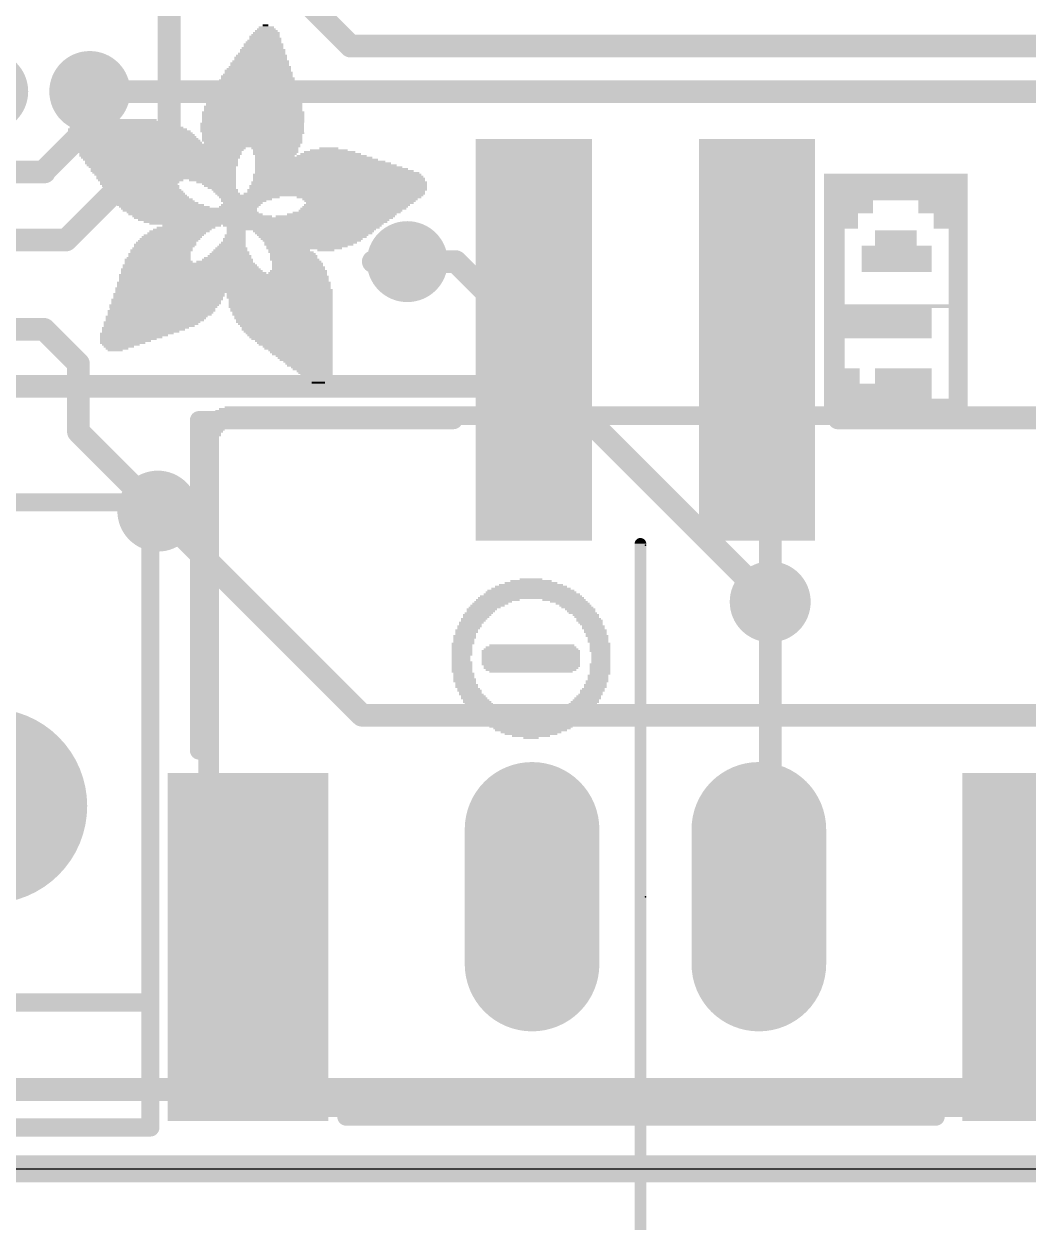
# Model space of a CAD drawing. Extents: x -8 to 72.9, y -20.5 to 38.
# Drawn here: x 34.7 to 45.94, y -0.6 to 12.82 of the extents above; entities that cross this region are included whole.
import ezdxf

# ---------------------------------------------------------------- set-up
doc = ezdxf.new("R2010")
doc.units = 0
for name, color, linetype in [('1', 12, 'CONTINUOUS'), ('16', 132, 'CONTINUOUS'), ('17', 110, 'CONTINUOUS'), ('18', 110, 'CONTINUOUS'), ('20', 4, 'CONTINUOUS'), ('203', 40, 'CONTINUOUS'), ('21', 40, 'CONTINUOUS'), ('23', 53, 'CONTINUOUS'), ('47', 253, 'CONTINUOUS')]:
    doc.layers.add(name, color=color, linetype=linetype)

# ---------------------------------------------------------------- blocks, each defined once
blk = doc.blocks.new('RECT')
blk.add_solid([(-0.5, -0.5), (0.5, -0.5), (-0.5, 0.5), (0.5, 0.5)])
blk = doc.blocks.new('LONGP100')
at = {"const_width": 1}
blk.add_lwpolyline([(-0.5, 0), (0.5, 0)], dxfattribs=at)
at = {"const_width": 0.5}
for points in [[(-0.5, 0.25, 1), (-0.5, -0.25)], [(0.5, -0.25, 1), (0.5, 0.25)]]:
    blk.add_lwpolyline(points, format="xyb", dxfattribs=at)
blk = doc.blocks.new('ROUNDP')
at = {"const_width": 0.5}
blk.add_lwpolyline([(0, -0.25, 1), (0, 0.25, 1), (0, -0.25)], format="xyb", dxfattribs=at)
blk = doc.blocks.new('ROUNDV')
at = {"const_width": 0.5}
blk.add_lwpolyline([(0, -0.25, 1), (0, 0.25, 1), (0, -0.25)], format="xyb", dxfattribs=at)

msp = doc.modelspace()

# ---------------------------------------------------------------- linework, layer by layer
at = {"layer": '1', "const_width": 0.254}
for points in [[(36.83, 14.097), (38.354, 12.573)], [(36.322, 11.557), (36.322, 12.954)], [(38.354, 12.573), (46.702, 12.573)], [(35.433, 11.684), (35.433, 12.065)], [(34.925, 11.176), (35.433, 11.684)], [(35.167, 10.402), (36.322, 11.557)], [(34.925, 11.164), (33.528, 11.164)], [(34.925, 11.164), (34.925, 11.176)], [(34.266, 10.402), (35.167, 10.402)], [(39.531, 10.16), (38.989, 10.16)], [(40.406, 9.285), (39.531, 10.16)], [(34.266, 9.402), (34.921, 9.402)], [(34.921, 9.402), (35.306, 9.017)], [(43.053, 9.138), (42.906, 9.285)], [(43.053, 6.35), (43.053, 9.138)], [(35.306, 9.017), (35.306, 8.255)], [(35.306, 8.255), (36.195, 7.366)], [(43.053, 6.35), (43.053, 3.175)], [(43.053, 3.175), (42.926, 3.048)]]:
    msp.add_lwpolyline(points, dxfattribs=at)
at = {"layer": '1', "const_width": 0.127}
for points in [[(38.354, 12.6365, 1), (38.354, 12.5095)], [(38.3091, 12.5281, 1), (38.3989, 12.6179)], [(35.4965, 12.065, 1), (35.3695, 12.065)], [(35.4779, 11.6391, 1), (35.3881, 11.7289)], [(35.3695, 11.684, 1), (35.4965, 11.684)], [(36.3669, 11.5121, 1), (36.2771, 11.6019)], [(36.2585, 11.557, 1), (36.3855, 11.557)], [(34.9885, 11.176, 1), (34.8615, 11.176)], [(34.8801, 11.2209, 1), (34.9699, 11.1311)], [(34.925, 11.1005, 1), (34.925, 11.2275)], [(34.8615, 11.164, 1), (34.9885, 11.164)], [(35.1221, 10.4469, 1), (35.2119, 10.3571)], [(35.167, 10.3385, 1), (35.167, 10.4655)], [(38.989, 10.2235, 1), (38.989, 10.0965)], [(39.5759, 10.2049, 1), (39.4861, 10.1151)], [(39.531, 10.0965, 1), (39.531, 10.2235)], [(34.9659, 9.4469, 1), (34.8761, 9.3571)], [(34.921, 9.3385, 1), (34.921, 9.4655)], [(40.3611, 9.2401, 1), (40.4509, 9.3299)], [(42.9509, 9.3299, 1), (42.8611, 9.2401)], [(43.1165, 9.138, 1), (42.9895, 9.138)], [(35.3695, 9.017, 1), (35.2425, 9.017)], [(35.2611, 8.9721, 1), (35.3509, 9.0619)], [(43.0081, 9.0931, 1), (43.0979, 9.1829)], [(35.3509, 8.2999, 1), (35.2611, 8.2101)], [(35.2425, 8.255, 1), (35.3695, 8.255)], [(36.1501, 7.3211, 1), (36.2399, 7.4109)], [(43.1165, 6.35, 1), (42.9895, 6.35)], [(42.9895, 6.35, 1), (43.1165, 6.35)], [(42.9895, 3.175, 1), (43.1165, 3.175)], [(43.0979, 3.1301, 1), (43.0081, 3.2199)], [(42.8811, 3.0929, 1), (42.9709, 3.0031)]]:
    msp.add_lwpolyline(points, format="xyb", dxfattribs=at)
at = {"layer": '16'}
for points, const_width in [([(54.991, 12.065), (35.433, 12.065)], 0.254), ([(38.989, 10.16), (38.608, 10.16)], 0.254), ([(22.225, 8.763), (40.64, 8.763)], 0.254), ([(40.64, 8.763), (43.053, 6.35)], 0.254), ([(38.481, 5.08), (36.195, 7.366)], 0.254), ([(38.481, 5.08), (50.038, 5.08)], 0.254), ([(28.829, 0.889), (53.467, 0.889)], 0.254), ([(0, 0), (64.516, 0)], 0.3048)]:
    msp.add_lwpolyline(points, dxfattribs=dict(at, const_width=const_width))
at = {"layer": '16', "const_width": 0.127}
for points in [[(35.433, 12.1285, 1), (35.433, 12.0015)], [(38.608, 10.2235, 1), (38.608, 10.0965)], [(38.989, 10.0965, 1), (38.989, 10.2235)], [(40.6849, 8.8079, 1), (40.5951, 8.7181)], [(40.64, 8.6995, 1), (40.64, 8.8265)], [(36.2399, 7.4109, 1), (36.1501, 7.3211)], [(43.0081, 6.3051, 1), (43.0979, 6.3949)], [(38.481, 5.1435, 1), (38.481, 5.0165)], [(38.4361, 5.0351, 1), (38.5259, 5.1249)]]:
    msp.add_lwpolyline(points, format="xyb", dxfattribs=at)
at = {"layer": '20'}
msp.add_line((3, 0), (62, 0), dxfattribs=at)
at = {"layer": '21', "const_width": 0.2032}
for points in [[(36.656, 4.685), (36.656, 8.385)], [(36.656, 8.385), (39.506, 8.385)], [(43.806, 8.385), (46.656, 8.385)], [(36.112, 7.464), (29.112, 7.464)], [(36.112, 1.864), (36.112, 7.464)], [(29.112, 1.864), (36.112, 1.864)], [(36.112, 0.464), (36.112, 1.864)], [(44.906, 0.585), (38.306, 0.585)], [(29.112, 0.464), (36.112, 0.464)]]:
    msp.add_lwpolyline(points, dxfattribs=at)
at = {"layer": '21', "const_width": 0.1016}
for points in [[(36.7068, 8.385, 1), (36.6052, 8.385)], [(36.656, 8.4358, 1), (36.656, 8.3342)], [(39.506, 8.3342, 1), (39.506, 8.4358)], [(43.806, 8.4358, 1), (43.806, 8.3342)], [(36.1628, 7.464, 1), (36.0612, 7.464)], [(36.112, 7.4132, 1), (36.112, 7.5148)], [(36.6052, 4.685, 1), (36.7068, 4.685)], [(36.1628, 1.864, 1), (36.0612, 1.864)], [(36.0612, 1.864, 1), (36.1628, 1.864)], [(36.112, 1.8132, 1), (36.112, 1.9148)], [(38.306, 0.6358, 1), (38.306, 0.5342)], [(44.906, 0.5342, 1), (44.906, 0.6358)], [(36.112, 0.4132, 1), (36.112, 0.5148)], [(36.0612, 0.464, 1), (36.1628, 0.464)]]:
    msp.add_lwpolyline(points, format="xyb", dxfattribs=at)
at = {"layer": '23'}
for p in [(41.656, 6.985), (41.656, 3.048)]:
    msp.add_point(p, dxfattribs=at)
at = {"layer": '47', "const_width": 0.13}
for points in [[(41.6, 7), (41.6, -17.15)], [(30.1, 0), (70.65, 0)]]:
    msp.add_lwpolyline(points, dxfattribs=at)
at = {"layer": '47', "const_width": 0.065}
msp.add_lwpolyline([(41.6325, 7, 1), (41.5675, 7)], format="xyb", dxfattribs=at)

# ---------------------------------------------------------------- block references
at = {"layer": '1'}
for p, xscale, yscale, rotation in [((40.406, 9.285), 1.3, 4.5, 180), ((42.906, 9.285), 1.3, 4.5, 180), ((37.206, 2.485), 3.9, 1.8, 270), ((46.106, 2.485), 3.9, 1.8, 270)]:
    msp.add_blockref('RECT', p, dxfattribs=dict(at, xscale=xscale, yscale=yscale, rotation=rotation))
at = {"layer": '17', "xscale": 2.1844, "yscale": 2.1844}
msp.add_blockref('ROUNDP', (34.312, 4.064), dxfattribs=at)
msp.add_blockref('ROUNDP', (34.312, 4.064), dxfattribs=at)
at = {"layer": '17', "xscale": 1.508, "yscale": 1.508, "rotation": 270}
for p in [(40.386, 3.048), (40.386, 3.048), (42.926, 3.048), (42.926, 3.048)]:
    msp.add_blockref('LONGP100', p, dxfattribs=at)
at = {"layer": '18', "xscale": 0.9064, "yscale": 0.9064}
for p in [(34.29, 12.065), (34.29, 12.065), (35.433, 12.065), (35.433, 12.065), (38.989, 10.16), (38.989, 10.16), (36.195, 7.366), (36.195, 7.366), (43.053, 6.35), (43.053, 6.35)]:
    msp.add_blockref('ROUNDV', p, dxfattribs=at)
at = {"layer": '203', "yscale": 0.0212}
for p, xscale in [((37.4106, 12.7418), 0.254), ((37.4106, 12.763), 0.2117), ((37.4106, 12.7842), 0.1693), ((37.4, 12.8053), 0.0635), ((37.3788, 12.6148), 0.4021), ((37.3894, 12.636), 0.381), ((37.3894, 12.6783), 0.3387), ((37.4, 12.6572), 0.3598), ((37.4, 12.6995), 0.3175), ((37.4106, 12.7207), 0.2963), ((37.3577, 12.4878), 0.5291), ((37.3683, 12.5302), 0.508), ((37.3683, 12.509), 0.508), ((37.3683, 12.5513), 0.4656), ((37.3788, 12.5937), 0.4445), ((37.3788, 12.5725), 0.4445), ((37.3365, 12.3397), 0.6985), ((37.3365, 12.382), 0.6561), ((37.3365, 12.3608), 0.6561), ((37.3471, 12.4032), 0.635), ((37.3471, 12.4455), 0.5926), ((37.3471, 12.4243), 0.5926), ((37.3577, 12.4667), 0.5715), ((37.3153, 12.2127), 0.8255), ((37.3048, 12.2338), 0.8043), ((37.3153, 12.255), 0.7831), ((37.3153, 12.2973), 0.7408), ((37.3259, 12.2762), 0.762), ((37.3259, 12.3185), 0.7196), ((37.273, 12.0857), 0.9525), ((37.2836, 12.0645), 0.9736), ((37.2836, 12.1068), 0.9313), ((37.2836, 12.1492), 0.889), ((37.2942, 12.128), 0.9101), ((37.2942, 12.1703), 0.8678), ((37.3048, 12.1915), 0.8466), ((37.2624, 11.9587), 1.0583), ((37.273, 11.9375), 1.0795), ((37.273, 12.001), 1.0371), ((37.273, 11.9799), 1.0371), ((37.273, 12.0434), 0.9948), ((37.273, 12.0222), 0.9948), ((37.2624, 11.8317), 1.143), ((37.2624, 11.8105), 1.143), ((37.2624, 11.8952), 1.1006), ((37.2624, 11.874), 1.1006), ((37.2624, 11.8529), 1.1006), ((37.273, 11.9164), 1.0795), ((35.8231, 11.6835), 1.2276), ((35.8443, 11.6624), 1.2699), ((35.8126, 11.7047), 1.1641), ((35.7808, 11.7259), 1.0583), ((35.7385, 11.747), 0.889), ((37.2518, 11.7047), 1.1641), ((37.2518, 11.6835), 1.1641), ((37.2518, 11.6624), 1.1641), ((37.2624, 11.7894), 1.143), ((37.2624, 11.7682), 1.143), ((37.2624, 11.747), 1.143), ((37.2624, 11.7259), 1.143), ((35.8549, 11.6412), 1.3334), ((35.8761, 11.62), 1.3758), ((35.8867, 11.5989), 1.3969), ((35.8972, 11.5777), 1.4181), ((35.9078, 11.5565), 1.4393), ((35.9184, 11.5354), 1.4604), ((37.2518, 11.6412), 1.1641), ((37.2518, 11.62), 1.1641), ((37.2624, 11.5989), 1.143), ((37.2518, 11.5777), 1.1218), ((37.2518, 11.5565), 1.1218), ((37.2518, 11.5354), 1.1218), ((35.9501, 11.493), 1.4816), ((35.9396, 11.5142), 1.4604), ((36.511, 11.4719), 2.5611), ((36.5216, 11.4507), 2.5399), ((36.2253, 11.4295), 1.9049), ((36.2147, 11.4084), 1.8838), ((37.2518, 11.5142), 1.1218), ((37.2624, 11.493), 1.1006), ((37.5058, 11.4295), 0.5291), ((37.5164, 11.4084), 0.508), ((38.1091, 11.4084), 0.4233), ((38.1091, 11.4295), 0.2117), ((36.2147, 11.3872), 1.8414), ((36.2253, 11.366), 1.8203), ((36.2147, 11.3449), 1.7991), ((36.2253, 11.3237), 1.7779), ((36.2253, 11.3025), 1.7356), ((36.2359, 11.2814), 1.7144), ((36.2359, 11.2602), 1.7144), ((37.5164, 11.3872), 0.508), ((37.5058, 11.366), 0.4868), ((37.5058, 11.3449), 0.4445), ((37.9397, 11.3237), 1.3123), ((37.9715, 11.3025), 1.3758), ((38.0138, 11.2814), 1.4604), ((38.0456, 11.2602), 1.5239), ((38.1408, 11.3449), 0.7831), ((38.1302, 11.366), 0.6773), ((38.1196, 11.3872), 0.5715), ((36.2465, 11.2391), 1.6933), ((36.2465, 11.2179), 1.6509), ((36.257, 11.1967), 1.6298), ((36.257, 11.1756), 1.6298), ((36.2676, 11.1544), 1.6086), ((36.2782, 11.1332), 1.5874), ((38.2043, 11.1332), 1.8838), ((38.0773, 11.2391), 1.5874), ((38.1091, 11.2179), 1.6509), ((38.1408, 11.1967), 1.7144), ((38.2043, 11.1544), 1.8414), ((38.1726, 11.1756), 1.7779), ((44.4588, 11.1332), 1.6086), ((36.2888, 11.1121), 1.5663), ((36.2888, 11.0909), 1.5663), ((36.0031, 11.0697), 0.9525), ((35.9925, 11.0486), 0.889), ((35.9819, 11.0274), 0.8678), ((36.0031, 11.0062), 0.8678), ((36.8074, 11.0697), 0.5291), ((36.8497, 11.0486), 0.4445), ((36.8814, 11.0274), 0.381), ((36.892, 11.0062), 0.3598), ((38.2149, 11.0062), 1.9896), ((38.2255, 11.0486), 1.9684), ((38.2255, 11.0274), 1.9684), ((38.2255, 11.0909), 1.9261), ((38.2255, 11.0697), 1.9261), ((38.2149, 11.1121), 1.9049), ((44.4588, 11.1121), 1.6086), ((44.4588, 11.0909), 1.6086), ((44.4588, 11.0697), 1.6086), ((44.4588, 11.0486), 1.6086), ((44.4588, 11.0274), 1.6086), ((44.4588, 11.0062), 1.6086), ((36.0136, 10.9851), 0.8466), ((36.0348, 10.9639), 0.8466), ((36.0454, 10.9427), 0.8678), ((36.0666, 10.9216), 0.8678), ((36.0877, 10.9004), 0.8678), ((36.1089, 10.8792), 0.8678), ((36.1301, 10.8581), 0.9101), ((36.9132, 10.9851), 0.3175), ((36.9449, 10.9639), 0.2963), ((36.9555, 10.9427), 0.2752), ((36.9767, 10.9216), 0.2752), ((38.0138, 10.9004), 2.3071), ((37.2201, 10.8792), 0.6773), ((37.1883, 10.8581), 0.5715), ((38.1726, 10.9216), 2.0319), ((38.2043, 10.9639), 2.0108), ((38.1937, 10.9427), 1.9896), ((38.2149, 10.9851), 1.9896), ((38.4477, 10.8792), 1.3969), ((38.4583, 10.8581), 1.2911), ((44.4588, 10.9851), 1.6086), ((44.4588, 10.9639), 1.6086), ((44.4588, 10.9427), 1.6086), ((44.4588, 10.9216), 1.6086), ((44.4588, 10.9004), 1.6086), ((44.4588, 10.8792), 1.6086), ((44.4588, 10.8581), 1.6086), ((36.1512, 10.8369), 0.9101), ((36.183, 10.8157), 0.9313), ((36.2253, 10.7946), 0.9736), ((36.2676, 10.7734), 1.016), ((36.5428, 10.7522), 1.5239), ((36.5534, 10.7311), 1.5028), ((37.1037, 10.7734), 0.4445), ((37.1566, 10.8369), 0.508), ((37.1249, 10.7946), 0.4445), ((37.146, 10.8157), 0.4445), ((38.3525, 10.7311), 1.1641), ((38.3842, 10.7522), 1.1853), ((38.4054, 10.7734), 1.1853), ((38.4265, 10.7946), 1.1853), ((38.4583, 10.8369), 1.2488), ((38.4583, 10.8157), 1.2065), ((43.9297, 10.8369), 0.5503), ((43.9297, 10.8157), 0.5503), ((43.9297, 10.7946), 0.5503), ((43.9297, 10.7734), 0.5503), ((43.9297, 10.7522), 0.5503), ((43.9297, 10.7311), 0.5503), ((44.988, 10.8369), 0.5503), ((44.988, 10.8157), 0.5503), ((44.988, 10.7946), 0.5503), ((44.988, 10.7734), 0.5503), ((44.988, 10.7522), 0.5503), ((44.988, 10.7311), 0.5503), ((36.5851, 10.7099), 1.4816), ((36.6169, 10.6887), 1.5028), ((36.6909, 10.6676), 1.5663), ((37.3788, 10.6464), 2.8997), ((37.3788, 10.6252), 2.8151), ((37.4, 10.6041), 2.7304), ((38.1831, 10.6676), 1.3334), ((38.2572, 10.6887), 1.2276), ((38.3101, 10.7099), 1.2065), ((43.845, 10.6887), 0.381), ((43.845, 10.6676), 0.381), ((43.845, 10.6464), 0.381), ((43.845, 10.6252), 0.381), ((43.845, 10.6041), 0.381), ((43.9297, 10.7099), 0.5503), ((44.988, 10.7099), 0.5503), ((45.0726, 10.6887), 0.381), ((45.0726, 10.6676), 0.381), ((45.0726, 10.6464), 0.381), ((45.0726, 10.6252), 0.381), ((45.0726, 10.6041), 0.381), ((36.3735, 10.4559), 0.6773), ((36.4052, 10.4771), 0.6561), ((37.4106, 10.5829), 2.6246), ((36.437, 10.4982), 0.6773), ((36.4687, 10.5194), 0.6561), ((36.511, 10.5406), 0.6561), ((36.5745, 10.5617), 0.6561), ((37.8127, 10.5617), 1.7779), ((37.0614, 10.4559), 0.2328), ((37.8233, 10.5406), 1.7144), ((37.8022, 10.5194), 1.6721), ((37.0719, 10.4982), 0.2117), ((37.0719, 10.4771), 0.2117), ((37.9397, 10.4982), 1.3546), ((37.9397, 10.4771), 1.3123), ((37.9291, 10.4559), 1.2488), ((43.845, 10.5829), 0.381), ((43.845, 10.5617), 0.381), ((43.845, 10.5406), 0.381), ((43.7709, 10.5194), 0.2328), ((43.7709, 10.4982), 0.2328), ((43.7709, 10.4771), 0.2328), ((43.7709, 10.4559), 0.2328), ((44.4588, 10.4982), 0.4657), ((44.4588, 10.4771), 0.4657), ((44.4588, 10.4559), 0.4657), ((45.0726, 10.5829), 0.381), ((45.0726, 10.5617), 0.381), ((45.0726, 10.5406), 0.381), ((45.1573, 10.5194), 0.2117), ((45.1573, 10.4982), 0.2117), ((45.1573, 10.4771), 0.2117), ((45.1573, 10.4559), 0.2117), ((36.2782, 10.3501), 0.6985), ((36.2676, 10.3289), 0.6773), ((36.2888, 10.3712), 0.6773), ((36.31, 10.3924), 0.6773), ((36.3311, 10.4136), 0.6773), ((36.3523, 10.4347), 0.6773), ((37.019, 10.3289), 0.3175), ((37.0296, 10.3501), 0.2963), ((37.0402, 10.3712), 0.2752), ((37.0508, 10.4136), 0.254), ((37.0508, 10.3924), 0.254), ((37.0614, 10.4347), 0.2328), ((37.9291, 10.4347), 1.2065), ((37.9186, 10.4136), 1.143), ((37.9186, 10.3924), 1.1006), ((37.8868, 10.3501), 0.9948), ((37.908, 10.3712), 1.0371), ((37.8657, 10.3289), 0.9101), ((43.7709, 10.4347), 0.2328), ((43.7709, 10.4136), 0.2328), ((43.7709, 10.3924), 0.2328), ((43.7709, 10.3712), 0.2328), ((43.7709, 10.3501), 0.2328), ((43.7709, 10.3289), 0.2328), ((44.4694, 10.3289), 0.7831), ((44.4588, 10.4347), 0.4657), ((44.4588, 10.4136), 0.4657), ((44.4588, 10.3924), 0.4657), ((44.4588, 10.3712), 0.4657), ((44.4588, 10.3501), 0.4657), ((45.1573, 10.4347), 0.2117), ((45.1573, 10.4136), 0.2117), ((45.1573, 10.3924), 0.2117), ((45.1573, 10.3712), 0.2117), ((45.1573, 10.3501), 0.2117), ((45.1573, 10.3289), 0.2117), ((36.2041, 10.2019), 0.7196), ((36.2147, 10.2443), 0.6985), ((36.2147, 10.2231), 0.6985), ((36.2253, 10.2654), 0.6773), ((36.2359, 10.2866), 0.6985), ((36.2465, 10.3078), 0.6773), ((36.9767, 10.2019), 0.5291), ((36.9979, 10.2231), 0.4868), ((36.9979, 10.2443), 0.4445), ((37.0084, 10.2654), 0.4233), ((37.0084, 10.2866), 0.381), ((37.019, 10.3078), 0.3598), ((37.8339, 10.3078), 0.8466), ((37.6857, 10.2654), 0.508), ((37.6646, 10.2866), 0.4657), ((37.7069, 10.2443), 0.508), ((37.7175, 10.2231), 0.5291), ((37.7175, 10.2019), 0.5291), ((38.0773, 10.2866), 0.1905), ((43.7709, 10.3078), 0.2328), ((43.7709, 10.2866), 0.2328), ((43.7709, 10.2654), 0.2328), ((43.7709, 10.2443), 0.2328), ((43.7709, 10.2231), 0.2328), ((43.7709, 10.2019), 0.2328), ((44.4694, 10.3078), 0.7831), ((44.4694, 10.2866), 0.7831), ((44.4694, 10.2654), 0.7831), ((44.4694, 10.2443), 0.7831), ((44.4694, 10.2231), 0.7831), ((44.4694, 10.2019), 0.7831), ((45.1573, 10.3078), 0.2117), ((45.1573, 10.2866), 0.2117), ((45.1573, 10.2654), 0.2117), ((45.1573, 10.2443), 0.2117), ((45.1573, 10.2231), 0.2117), ((45.1573, 10.2019), 0.2117), ((36.5745, 10.0538), 1.5874), ((36.564, 10.0749), 1.5663), ((36.5534, 10.1173), 1.5028), ((36.564, 10.0961), 1.5239), ((36.2041, 10.1596), 0.762), ((36.1936, 10.1808), 0.7408), ((36.5534, 10.1384), 1.4604), ((36.9449, 10.1596), 0.635), ((36.9767, 10.1808), 0.5715), ((37.7704, 10.0538), 0.635), ((37.7281, 10.1808), 0.5503), ((37.7598, 10.1384), 0.5715), ((37.7598, 10.1173), 0.5715), ((37.7492, 10.1596), 0.5503), ((37.7704, 10.0961), 0.5926), ((37.7704, 10.0749), 0.5926), ((43.7709, 10.1808), 0.2328), ((43.7709, 10.1596), 0.2328), ((43.7709, 10.1384), 0.2328), ((43.7709, 10.1173), 0.2328), ((43.7709, 10.0961), 0.2328), ((43.7709, 10.0749), 0.2328), ((43.7709, 10.0538), 0.2328), ((44.4694, 10.1808), 0.7831), ((44.4694, 10.1596), 0.7831), ((44.4694, 10.1384), 0.7831), ((44.4694, 10.1173), 0.7831), ((44.4694, 10.0961), 0.7831), ((44.4694, 10.0749), 0.7831), ((44.4694, 10.0538), 0.7831), ((45.1573, 10.1808), 0.2117), ((45.1573, 10.1596), 0.2117), ((45.1573, 10.1384), 0.2117), ((45.1573, 10.1173), 0.2117), ((45.1573, 10.0961), 0.2117), ((45.1573, 10.0749), 0.2117), ((45.1573, 10.0538), 0.2117), ((36.9344, 9.9268), 2.3917), ((36.9238, 10.0114), 2.3282), ((36.9344, 9.9903), 2.3494), ((36.9344, 9.9691), 2.3494), ((36.9344, 9.9479), 2.3494), ((36.5957, 10.0326), 1.6298), ((37.7598, 10.0326), 0.6561), ((43.7709, 10.0326), 0.2328), ((43.7709, 10.0114), 0.2328), ((43.7709, 9.9903), 0.2328), ((43.7709, 9.9691), 0.2328), ((43.7709, 9.9479), 0.2328), ((43.7709, 9.9268), 0.2328), ((45.1573, 10.0326), 0.2117), ((45.1573, 10.0114), 0.2117), ((45.1573, 9.9903), 0.2117), ((45.1573, 9.9691), 0.2117), ((45.1573, 9.9479), 0.2117), ((45.1573, 9.9268), 0.2117), ((36.3205, 9.7998), 1.2488), ((36.9344, 9.8421), 2.4341), ((36.9344, 9.8209), 2.4341), ((36.9238, 9.8633), 2.4129), ((36.9344, 9.9056), 2.3917), ((36.9344, 9.8844), 2.3917), ((37.5587, 9.7998), 1.1853), ((43.7709, 9.9056), 0.2328), ((43.7709, 9.8844), 0.2328), ((43.7709, 9.8633), 0.2328), ((43.7709, 9.8421), 0.2328), ((43.7709, 9.8209), 0.2328), ((43.7709, 9.7998), 0.2328), ((45.1573, 9.9056), 0.2117), ((45.1573, 9.8844), 0.2117), ((45.1573, 9.8633), 0.2117), ((45.1573, 9.8421), 0.2117), ((45.1573, 9.8209), 0.2117), ((45.1573, 9.7998), 0.2117), ((36.257, 9.6516), 1.2065), ((36.2676, 9.6728), 1.2276), ((36.2994, 9.7363), 1.2488), ((36.2888, 9.7151), 1.2276), ((36.2888, 9.6939), 1.2276), ((36.3205, 9.7786), 1.2488), ((36.31, 9.7574), 1.2276), ((37.5587, 9.7786), 1.1853), ((37.5587, 9.7574), 1.1853), ((37.5693, 9.7363), 1.1641), ((37.5693, 9.7151), 1.1641), ((37.5693, 9.6939), 1.1641), ((37.5693, 9.6728), 1.1641), ((37.5693, 9.6516), 1.1641), ((43.7709, 9.7786), 0.2328), ((43.7709, 9.7574), 0.2328), ((43.7709, 9.7363), 0.2328), ((43.7709, 9.7151), 0.2328), ((43.7709, 9.6939), 0.2328), ((44.4588, 9.6728), 1.6086), ((44.4588, 9.6516), 1.6086), ((45.1573, 9.7786), 0.2117), ((45.1573, 9.7574), 0.2117), ((45.1573, 9.7363), 0.2117), ((45.1573, 9.7151), 0.2117), ((45.1573, 9.6939), 0.2117), ((36.183, 9.5458), 1.143), ((36.1724, 9.5246), 1.1218), ((36.2359, 9.6093), 1.2065), ((36.2253, 9.5881), 1.1853), ((36.2147, 9.567), 1.1641), ((36.2465, 9.6304), 1.1853), ((37.5799, 9.6304), 1.143), ((37.5799, 9.6093), 1.143), ((37.5905, 9.5881), 1.1218), ((37.5905, 9.567), 1.1218), ((37.6011, 9.5458), 1.1006), ((37.6011, 9.5246), 1.1006), ((44.2577, 9.6304), 1.2065), ((44.2577, 9.6093), 1.2065), ((44.2577, 9.5881), 1.2065), ((44.2577, 9.567), 1.2065), ((44.2577, 9.5458), 1.2065), ((44.2577, 9.5246), 1.2065), ((45.1573, 9.6304), 0.2117), ((45.1573, 9.6093), 0.2117), ((45.1573, 9.5881), 0.2117), ((45.1573, 9.567), 0.2117), ((45.1573, 9.5458), 0.2117), ((45.1573, 9.5246), 0.2117), ((36.056, 9.4188), 0.9736), ((36.0348, 9.3976), 0.9313), ((36.0983, 9.44), 1.016), ((36.1301, 9.4823), 1.0795), ((36.1195, 9.4611), 1.0583), ((36.1618, 9.5035), 1.1006), ((37.6117, 9.5035), 1.0795), ((37.6117, 9.4823), 1.0795), ((37.6222, 9.4611), 1.0583), ((37.6328, 9.44), 1.0371), ((37.6434, 9.4188), 1.016), ((37.6434, 9.3976), 1.016), ((44.2577, 9.5035), 1.2065), ((44.2577, 9.4823), 1.2065), ((44.2577, 9.4611), 1.2065), ((44.2577, 9.44), 1.2065), ((44.2577, 9.4188), 1.2065), ((44.2577, 9.3976), 1.2065), ((45.1573, 9.5035), 0.2117), ((45.1573, 9.4823), 0.2117), ((45.1573, 9.4611), 0.2117), ((45.1573, 9.44), 0.2117), ((45.1573, 9.4188), 0.2117), ((45.1573, 9.3976), 0.2117), ((35.9607, 9.3553), 0.8255), ((35.929, 9.3341), 0.762), ((35.8972, 9.313), 0.6985), ((35.8655, 9.2918), 0.635), ((35.8337, 9.2706), 0.5715), ((35.802, 9.2495), 0.508), ((36.0031, 9.3765), 0.8678), ((37.654, 9.3765), 0.9948), ((37.6646, 9.3553), 0.9736), ((37.6752, 9.3341), 0.9525), ((37.6857, 9.313), 0.9313), ((37.6963, 9.2918), 0.9101), ((37.7175, 9.2706), 0.8678), ((37.7281, 9.2495), 0.8466), ((44.2577, 9.3765), 1.2065), ((44.2577, 9.3553), 1.2065), ((44.2577, 9.3341), 1.2065), ((44.2577, 9.313), 1.2065), ((43.7709, 9.2918), 0.2328), ((43.7709, 9.2706), 0.2328), ((43.7709, 9.2495), 0.2328), ((45.1573, 9.3765), 0.2117), ((45.1573, 9.3553), 0.2117), ((45.1573, 9.3341), 0.2117), ((45.1573, 9.313), 0.2117), ((45.1573, 9.2918), 0.2117), ((45.1573, 9.2706), 0.2117), ((45.1573, 9.2495), 0.2117), ((35.7808, 9.2283), 0.4233), ((35.7597, 9.2071), 0.3387), ((35.7385, 9.186), 0.254), ((35.7173, 9.1648), 0.1693), ((37.7387, 9.2283), 0.8255), ((37.7598, 9.2071), 0.7831), ((37.7704, 9.186), 0.762), ((37.7916, 9.1648), 0.7196), ((37.8022, 9.1436), 0.6985), ((37.8127, 9.1225), 0.6773), ((43.7709, 9.2283), 0.2328), ((43.7709, 9.2071), 0.2328), ((43.7709, 9.186), 0.2328), ((43.7709, 9.1648), 0.2328), ((43.7709, 9.1436), 0.2328), ((43.7709, 9.1225), 0.2328), ((45.1573, 9.2283), 0.2117), ((45.1573, 9.2071), 0.2117), ((45.1573, 9.186), 0.2117), ((45.1573, 9.1648), 0.2117), ((45.1573, 9.1436), 0.2117), ((45.1573, 9.1225), 0.2117), ((37.8339, 9.1013), 0.635), ((37.8445, 9.0801), 0.6138), ((37.8551, 9.059), 0.5926), ((37.8762, 9.0378), 0.5503), ((37.8868, 9.0166), 0.5291), ((37.8974, 8.9955), 0.508), ((43.7709, 9.1013), 0.2328), ((43.7709, 9.0801), 0.2328), ((43.7709, 9.059), 0.2328), ((43.7709, 9.0378), 0.2328), ((43.7709, 9.0166), 0.2328), ((43.7709, 8.9955), 0.2328), ((45.1573, 9.1013), 0.2117), ((45.1573, 9.0801), 0.2117), ((45.1573, 9.059), 0.2117), ((45.1573, 9.0378), 0.2117), ((45.1573, 9.0166), 0.2117), ((45.1573, 8.9955), 0.2117), ((37.9186, 8.9743), 0.4656), ((37.9291, 8.9531), 0.4445), ((37.9503, 8.932), 0.4022), ((37.9609, 8.9108), 0.381), ((37.9715, 8.8896), 0.3598), ((37.9821, 8.8685), 0.2963), ((37.9926, 8.8473), 0.2752), ((43.7709, 8.9743), 0.2328), ((43.8556, 8.9531), 0.4022), ((43.8556, 8.932), 0.4022), ((43.8556, 8.9108), 0.4022), ((43.8556, 8.8896), 0.4022), ((43.8556, 8.8685), 0.4022), ((43.8556, 8.8473), 0.4022), ((44.5435, 8.9531), 0.635), ((44.5435, 8.932), 0.635), ((44.5435, 8.9108), 0.635), ((44.5435, 8.8896), 0.635), ((44.5435, 8.8685), 0.635), ((44.5435, 8.8473), 0.635), ((45.1573, 8.9743), 0.2117), ((45.1573, 8.9531), 0.2117), ((45.1573, 8.932), 0.2117), ((45.1573, 8.9108), 0.2117), ((45.1573, 8.8896), 0.2117), ((45.1573, 8.8685), 0.2117), ((45.1573, 8.8473), 0.2117), ((37.9926, 8.8261), 0.2328), ((37.9926, 8.805), 0.1482), ((44.2577, 8.7838), 1.2065), ((44.2577, 8.7626), 1.2065), ((44.2577, 8.7415), 1.2065), ((44.2577, 8.7203), 1.2065), ((43.8556, 8.8261), 0.4022), ((43.8556, 8.805), 0.4022), ((44.5435, 8.8261), 0.635), ((44.5435, 8.805), 0.635), ((45.1573, 8.8261), 0.2117), ((45.1573, 8.805), 0.2117), ((45.1573, 8.7838), 0.2117), ((45.1573, 8.7626), 0.2117), ((45.1573, 8.7415), 0.2117), ((45.1573, 8.7203), 0.2117), ((44.2577, 8.6992), 1.2065), ((44.2577, 8.678), 1.2065), ((44.2577, 8.6568), 1.2065), ((44.2577, 8.6357), 1.2065), ((44.4588, 8.6145), 1.6086), ((44.4588, 8.5933), 1.6086), ((45.1573, 8.6992), 0.2117), ((45.1573, 8.678), 0.2117), ((45.1573, 8.6568), 0.2117), ((45.1573, 8.6357), 0.2117), ((41.6438, 8.4452), 9.7363), ((41.6543, 8.4663), 9.6728), ((41.6438, 8.4875), 9.6093), ((41.6438, 8.5087), 9.5246), ((41.6543, 8.5298), 9.4188), ((44.4588, 8.5722), 1.6086), ((44.4588, 8.551), 1.6086), ((36.8603, 8.3182), 0.3387), ((41.6543, 8.3393), 9.8844), ((41.6438, 8.3605), 9.8633), ((41.6543, 8.3817), 9.8421), ((41.6543, 8.4028), 9.7998), ((41.6438, 8.424), 9.7786), ((36.7756, 8.2123), 0.254), ((36.765, 8.1912), 0.2328), ((36.8074, 8.2758), 0.2752), ((36.7968, 8.2547), 0.254), ((36.7862, 8.2335), 0.2328), ((36.8285, 8.297), 0.2752), ((36.765, 8.17), 0.2328), ((36.765, 8.1488), 0.2328), ((36.765, 8.1277), 0.2328), ((36.765, 8.1065), 0.2328), ((36.765, 8.0853), 0.2328), ((36.765, 8.0642), 0.2328), ((36.765, 8.043), 0.2328), ((36.765, 8.0218), 0.2328), ((36.765, 8.0007), 0.2328), ((36.765, 7.9795), 0.2328), ((36.765, 7.9583), 0.2328), ((36.765, 7.9372), 0.2328), ((36.765, 7.916), 0.2328), ((36.765, 7.8949), 0.2328), ((36.765, 7.8737), 0.2328), ((36.765, 7.8525), 0.2328), ((36.765, 7.8314), 0.2328), ((36.765, 7.8102), 0.2328), ((36.765, 7.789), 0.2328), ((36.765, 7.7679), 0.2328), ((36.765, 7.7467), 0.2328), ((36.765, 7.7255), 0.2328), ((36.765, 7.7044), 0.2328), ((36.765, 7.6832), 0.2328), ((36.765, 7.662), 0.2328), ((36.765, 7.6409), 0.2328), ((36.765, 7.6197), 0.2328), ((36.765, 7.5985), 0.2328), ((36.765, 7.5774), 0.2328), ((36.765, 7.5562), 0.2328), ((36.765, 7.535), 0.2328), ((36.765, 7.5139), 0.2328), ((36.765, 7.4927), 0.2328), ((36.765, 7.4715), 0.2328), ((36.765, 7.4504), 0.2328), ((36.765, 7.4292), 0.2328), ((36.765, 7.408), 0.2328), ((36.765, 7.3869), 0.2328), ((36.765, 7.3657), 0.2328), ((36.765, 7.3445), 0.2328), ((36.765, 7.3234), 0.2328), ((36.765, 7.3022), 0.2328), ((36.765, 7.281), 0.2328), ((36.765, 7.2599), 0.2328), ((36.765, 7.2387), 0.2328), ((36.765, 7.2175), 0.2328), ((36.765, 7.1964), 0.2328), ((36.765, 7.1752), 0.2328), ((36.765, 7.154), 0.2328), ((36.765, 7.1329), 0.2328), ((36.765, 7.1117), 0.2328), ((36.765, 7.0905), 0.2328), ((36.765, 7.0694), 0.2328), ((36.765, 7.0482), 0.2328), ((36.765, 7.0271), 0.2328), ((36.765, 7.0059), 0.2328), ((36.765, 6.9847), 0.2328), ((36.765, 6.9636), 0.2328), ((36.765, 6.9424), 0.2328), ((36.765, 6.9212), 0.2328), ((36.765, 6.9001), 0.2328), ((36.765, 6.8789), 0.2328), ((36.765, 6.8577), 0.2328), ((36.765, 6.8366), 0.2328), ((36.765, 6.8154), 0.2328), ((36.765, 6.7942), 0.2328), ((36.765, 6.7731), 0.2328), ((36.765, 6.7519), 0.2328), ((36.765, 6.7307), 0.2328), ((36.765, 6.7096), 0.2328), ((36.765, 6.6884), 0.2328), ((36.765, 6.6672), 0.2328), ((36.765, 6.6461), 0.2328), ((36.765, 6.6249), 0.2328), ((36.765, 6.6037), 0.2328), ((36.765, 6.5826), 0.2328), ((40.3738, 6.5826), 0.4657), ((40.3738, 6.6037), 0.254), ((36.765, 6.5614), 0.2328), ((36.765, 6.5402), 0.2328), ((36.765, 6.5191), 0.2328), ((36.765, 6.4979), 0.2328), ((36.765, 6.4767), 0.2328), ((36.765, 6.4556), 0.2328), ((36.765, 6.4344), 0.2328), ((40.3844, 6.4344), 1.0795), ((40.3738, 6.4556), 1.016), ((40.3738, 6.4767), 0.9736), ((40.3738, 6.4979), 0.889), ((40.3738, 6.5191), 0.8043), ((40.3738, 6.5402), 0.7196), ((40.3738, 6.5614), 0.5926), ((36.765, 6.4132), 0.2328), ((36.765, 6.3921), 0.2328), ((36.765, 6.3709), 0.2328), ((36.765, 6.3497), 0.2328), ((36.765, 6.3286), 0.2328), ((36.765, 6.3074), 0.2328), ((39.887, 6.3074), 0.381), ((39.9187, 6.3286), 0.4022), ((39.9505, 6.3497), 0.4233), ((40.0034, 6.3709), 0.4868), ((40.3738, 6.3921), 1.1853), ((40.3738, 6.4132), 1.143), ((40.7442, 6.3709), 0.4868), ((40.7971, 6.3497), 0.4233), ((40.8394, 6.3286), 0.381), ((40.8712, 6.3074), 0.3598), ((36.765, 6.2862), 0.2328), ((36.765, 6.2651), 0.2328), ((36.765, 6.2439), 0.2328), ((36.765, 6.2228), 0.2328), ((36.765, 6.2016), 0.2328), ((36.765, 6.1804), 0.2328), ((39.76, 6.1804), 0.2963), ((39.7706, 6.2016), 0.3175), ((39.7917, 6.2228), 0.3175), ((39.8235, 6.2651), 0.3387), ((39.8129, 6.2439), 0.3175), ((39.8552, 6.2862), 0.3598), ((40.8924, 6.2862), 0.3598), ((40.9241, 6.2651), 0.3387), ((40.9347, 6.2439), 0.3175), ((40.9559, 6.2228), 0.3175), ((40.9876, 6.2016), 0.2963), ((40.9982, 6.1804), 0.2752), ((36.765, 6.1593), 0.2328), ((36.765, 6.1381), 0.2328), ((36.765, 6.1169), 0.2328), ((36.765, 6.0958), 0.2328), ((36.765, 6.0746), 0.2328), ((36.765, 6.0534), 0.2328), ((36.765, 6.0323), 0.2328), ((39.6542, 6.0323), 0.254), ((39.6859, 6.0746), 0.2752), ((39.6753, 6.0534), 0.254), ((39.7071, 6.1169), 0.2752), ((39.6965, 6.0958), 0.254), ((39.7388, 6.1593), 0.2963), ((39.7282, 6.1381), 0.2752), ((41.0299, 6.1381), 0.2963), ((41.0194, 6.1593), 0.2752), ((41.0405, 6.1169), 0.2752), ((41.0511, 6.0958), 0.254), ((41.0723, 6.0746), 0.254), ((41.0723, 6.0534), 0.254), ((41.0934, 6.0323), 0.254), ((36.765, 6.0111), 0.2328), ((36.765, 5.9899), 0.2328), ((36.765, 5.9688), 0.2328), ((36.765, 5.9476), 0.2328), ((36.765, 5.9264), 0.2328), ((36.765, 5.9053), 0.2328), ((39.633, 5.9688), 0.254), ((39.633, 5.9476), 0.254), ((39.6224, 5.9264), 0.2328), ((39.6224, 5.9053), 0.2328), ((39.6542, 6.0111), 0.254), ((39.6436, 5.9899), 0.2328), ((41.0934, 6.0111), 0.254), ((41.104, 5.9899), 0.2328), ((41.1146, 5.9688), 0.254), ((41.1252, 5.9476), 0.2328), ((41.1252, 5.9264), 0.2328), ((41.1252, 5.9053), 0.2328), ((36.765, 5.8841), 0.2328), ((36.765, 5.8629), 0.2328), ((36.765, 5.8418), 0.2328), ((36.765, 5.8206), 0.2328), ((36.765, 5.7994), 0.2328), ((36.765, 5.7783), 0.2328), ((39.6118, 5.8841), 0.254), ((39.6013, 5.8629), 0.2328), ((39.6013, 5.8418), 0.2328), ((39.6013, 5.8206), 0.2328), ((39.6013, 5.7994), 0.2328), ((39.6013, 5.7783), 0.2328), ((40.3738, 5.7994), 1.1006), ((40.3738, 5.7783), 1.1006), ((40.3738, 5.8206), 1.0583), ((40.3738, 5.8418), 1.016), ((40.3844, 5.8629), 0.9525), ((41.1464, 5.8841), 0.2328), ((41.1464, 5.8629), 0.2328), ((41.1464, 5.8418), 0.2328), ((41.1464, 5.8206), 0.2328), ((41.1464, 5.7994), 0.2328), ((41.1569, 5.7783), 0.2117), ((36.765, 5.7571), 0.2328), ((36.765, 5.7359), 0.2328), ((36.765, 5.7148), 0.2328), ((36.765, 5.6936), 0.2328), ((36.765, 5.6724), 0.2328), ((36.765, 5.6513), 0.2328), ((36.765, 5.6301), 0.2328), ((39.6013, 5.7571), 0.2328), ((39.5907, 5.7359), 0.2117), ((39.5907, 5.7148), 0.2117), ((39.5907, 5.6936), 0.2117), ((39.6013, 5.6724), 0.2328), ((39.6013, 5.6513), 0.2328), ((39.6013, 5.6301), 0.2328), ((40.3738, 5.7571), 1.1006), ((40.3738, 5.7359), 1.1006), ((40.3738, 5.7148), 1.1006), ((40.3738, 5.6936), 1.1006), ((40.3738, 5.6724), 1.1006), ((40.3738, 5.6513), 1.1006), ((40.3844, 5.6301), 1.0795), ((41.1464, 5.6513), 0.2328), ((41.1464, 5.6301), 0.2328), ((41.1569, 5.7571), 0.2117), ((41.1569, 5.7359), 0.2117), ((41.1569, 5.7148), 0.2117), ((41.1569, 5.6936), 0.2117), ((41.1569, 5.6724), 0.2117), ((36.765, 5.6089), 0.2328), ((36.765, 5.5878), 0.2328), ((36.765, 5.5666), 0.2328), ((36.765, 5.5454), 0.2328), ((36.765, 5.5243), 0.2328), ((36.765, 5.5031), 0.2328), ((39.6013, 5.6089), 0.2328), ((39.6013, 5.5878), 0.2328), ((39.6013, 5.5666), 0.2328), ((39.6224, 5.5454), 0.2328), ((39.6224, 5.5243), 0.2328), ((39.6224, 5.5031), 0.2328), ((40.3738, 5.6089), 1.0583), ((40.3738, 5.5878), 1.016), ((40.3738, 5.5666), 0.9313), ((41.1252, 5.5243), 0.2328), ((41.1252, 5.5031), 0.2328), ((41.1464, 5.6089), 0.2328), ((41.1464, 5.5878), 0.2328), ((41.1464, 5.5666), 0.2328), ((41.1464, 5.5454), 0.2328), ((36.765, 5.4819), 0.2328), ((36.765, 5.4608), 0.2328), ((36.765, 5.4396), 0.2328), ((36.765, 5.4184), 0.2328), ((36.765, 5.3973), 0.2328), ((36.765, 5.3761), 0.2328), ((39.633, 5.4819), 0.254), ((39.633, 5.4608), 0.254), ((39.6436, 5.4396), 0.2328), ((39.6542, 5.4184), 0.254), ((39.6542, 5.3973), 0.254), ((39.6753, 5.3761), 0.254), ((41.0723, 5.3761), 0.254), ((41.0934, 5.4184), 0.254), ((41.0934, 5.3973), 0.254), ((41.1146, 5.4608), 0.254), ((41.104, 5.4396), 0.2328), ((41.1252, 5.4819), 0.2328), ((36.765, 5.355), 0.2328), ((36.765, 5.3338), 0.2328), ((36.765, 5.3126), 0.2328), ((36.765, 5.2915), 0.2328), ((36.765, 5.2703), 0.2328), ((36.765, 5.2491), 0.2328), ((36.765, 5.228), 0.2328), ((39.6859, 5.355), 0.2752), ((39.6965, 5.3338), 0.254), ((39.7071, 5.3126), 0.2752), ((39.7282, 5.2915), 0.2752), ((39.7388, 5.2703), 0.2963), ((39.76, 5.2491), 0.2963), ((39.7706, 5.228), 0.3175), ((40.977, 5.228), 0.3175), ((40.9876, 5.2491), 0.2963), ((41.0088, 5.2703), 0.2963), ((41.0194, 5.2915), 0.2752), ((41.0405, 5.3126), 0.2752), ((41.0617, 5.355), 0.2752), ((41.0511, 5.3338), 0.254), ((36.765, 5.2068), 0.2328), ((36.765, 5.1856), 0.2328), ((36.765, 5.1645), 0.2328), ((36.765, 5.1433), 0.2328), ((36.765, 5.1221), 0.2328), ((36.765, 5.101), 0.2328), ((39.7917, 5.2068), 0.3175), ((39.8129, 5.1856), 0.3175), ((39.8552, 5.1433), 0.3598), ((39.8447, 5.1645), 0.3387), ((39.887, 5.1221), 0.381), ((39.9187, 5.101), 0.4022), ((40.8289, 5.101), 0.4022), ((40.8606, 5.1221), 0.381), ((40.8924, 5.1433), 0.3598), ((40.9135, 5.1645), 0.3175), ((40.9347, 5.1856), 0.3175), ((40.9559, 5.2068), 0.3175), ((36.765, 5.0798), 0.2328), ((36.765, 5.0586), 0.2328), ((36.765, 5.0375), 0.2328), ((36.765, 5.0163), 0.2328), ((36.765, 4.9951), 0.2328), ((36.765, 4.974), 0.2328), ((39.9611, 5.0798), 0.4445), ((40.014, 5.0586), 0.508), ((40.3738, 5.0375), 1.1853), ((40.3844, 5.0163), 1.1218), ((40.3738, 4.9951), 1.0583), ((40.3738, 4.974), 1.016), ((40.7336, 5.0586), 0.508), ((40.7865, 5.0798), 0.4445), ((36.765, 4.9528), 0.2328), ((36.765, 4.9316), 0.2328), ((36.765, 4.9105), 0.2328), ((36.765, 4.8893), 0.2328), ((36.765, 4.8681), 0.2328), ((36.765, 4.847), 0.2328), ((36.765, 4.8258), 0.2328), ((40.3738, 4.9528), 0.9313), ((40.3844, 4.9316), 0.8678), ((40.3738, 4.9105), 0.8043), ((40.3738, 4.8893), 0.6773), ((40.3738, 4.8681), 0.5926), ((40.3738, 4.847), 0.4233), ((40.3738, 4.8258), 0.1693), ((36.765, 4.8046), 0.2328), ((36.765, 4.7835), 0.2328), ((36.765, 4.7623), 0.2328), ((36.765, 4.7411), 0.2328), ((36.765, 4.72), 0.2328), ((36.765, 4.6988), 0.2328), ((36.765, 4.6776), 0.2328), ((36.765, 4.6565), 0.2328), ((36.765, 4.6353), 0.2328), ((36.765, 4.6141), 0.2328), ((36.765, 4.593), 0.2328), ((36.765, 4.5718), 0.2328), ((36.765, 4.5507), 0.2328), ((36.765, 4.5295), 0.2328), ((36.765, 4.5083), 0.2328), ((36.765, 4.4872), 0.2328), ((36.765, 4.466), 0.2328), ((36.765, 4.4448), 0.2328), ((36.765, 4.4237), 0.2328), ((36.765, 4.4025), 0.2328), ((36.765, 4.3813), 0.2328), ((36.765, 4.3602), 0.2328), ((36.765, 4.339), 0.2328), ((36.765, 4.3178), 0.2328), ((36.765, 4.2967), 0.2328), ((36.765, 4.2755), 0.2328), ((36.765, 4.2543), 0.2328), ((36.765, 4.2332), 0.2328), ((36.765, 4.212), 0.2328), ((36.765, 4.1908), 0.2328), ((36.765, 4.1697), 0.2328), ((36.765, 4.1485), 0.2328), ((36.765, 4.1273), 0.2328), ((36.765, 4.1062), 0.2328), ((36.765, 4.085), 0.2328), ((36.765, 4.0638), 0.2328), ((36.765, 4.0427), 0.2328), ((36.765, 4.0215), 0.2328), ((36.765, 4.0003), 0.2328), ((36.765, 3.9792), 0.2328), ((36.765, 3.958), 0.2328), ((36.765, 3.9368), 0.2328), ((36.765, 3.9157), 0.2328), ((36.765, 3.8945), 0.2328), ((36.765, 3.8733), 0.2328), ((36.765, 3.8522), 0.2328), ((36.765, 3.831), 0.2328), ((36.765, 3.8098), 0.2328), ((36.765, 3.7887), 0.2328), ((36.765, 3.7675), 0.2328), ((36.765, 3.7464), 0.2328), ((36.765, 3.7252), 0.2328), ((36.765, 3.704), 0.2328), ((36.765, 3.6829), 0.2328), ((36.765, 3.6617), 0.2328), ((36.765, 3.6405), 0.2328), ((36.765, 3.6194), 0.2328), ((36.765, 3.5982), 0.2328), ((36.765, 3.577), 0.2328), ((36.765, 3.5559), 0.2328), ((36.765, 3.5347), 0.2328), ((36.765, 3.5135), 0.2328), ((36.765, 3.4924), 0.2328), ((36.765, 3.4712), 0.2328), ((36.765, 3.45), 0.2328), ((36.765, 3.4289), 0.2328), ((36.765, 3.4077), 0.2328), ((36.765, 3.3865), 0.2328), ((36.765, 3.3654), 0.2328), ((36.765, 3.3442), 0.2328), ((36.765, 3.323), 0.2328), ((36.765, 3.3019), 0.2328), ((36.765, 3.2807), 0.2328), ((36.765, 3.2595), 0.2328), ((36.765, 3.2384), 0.2328), ((36.765, 3.2172), 0.2328), ((36.765, 3.196), 0.2328), ((36.765, 3.1749), 0.2328), ((36.765, 3.1537), 0.2328), ((36.765, 3.1325), 0.2328), ((36.765, 3.1114), 0.2328), ((36.765, 3.0902), 0.2328), ((36.765, 3.069), 0.2328), ((36.765, 3.0479), 0.2328), ((36.765, 3.0267), 0.2328), ((36.765, 3.0055), 0.2328), ((36.765, 2.9844), 0.2328), ((36.765, 2.9632), 0.2328), ((36.765, 2.942), 0.2328), ((36.765, 2.9209), 0.2328), ((36.765, 2.8997), 0.2328), ((36.765, 2.8786), 0.2328), ((36.765, 2.8574), 0.2328), ((36.765, 2.8362), 0.2328), ((36.765, 2.8151), 0.2328), ((36.765, 2.7939), 0.2328), ((36.765, 2.7727), 0.2328), ((36.765, 2.7516), 0.2328), ((36.765, 2.7304), 0.2328), ((36.765, 2.7092), 0.2328), ((36.765, 2.6881), 0.2328), ((36.765, 2.6669), 0.2328), ((36.765, 2.6457), 0.2328), ((36.765, 2.6246), 0.2328), ((36.765, 2.6034), 0.2328), ((36.765, 2.5822), 0.2328), ((36.765, 2.5611), 0.2328), ((36.765, 2.5399), 0.2328), ((36.765, 2.5187), 0.2328), ((36.765, 2.4976), 0.2328), ((36.765, 2.4764), 0.2328), ((36.765, 2.4552), 0.2328), ((36.765, 2.4341), 0.2328), ((36.765, 2.4129), 0.2328), ((36.765, 2.3917), 0.2328), ((36.765, 2.3706), 0.2328), ((36.765, 2.3494), 0.2328), ((36.765, 2.3282), 0.2328), ((36.765, 2.3071), 0.2328), ((36.765, 2.2859), 0.2328), ((36.765, 2.2647), 0.2328), ((36.765, 2.2436), 0.2328), ((36.765, 2.2224), 0.2328), ((36.765, 2.2012), 0.2328), ((36.765, 2.1801), 0.2328), ((36.765, 2.1589), 0.2328), ((36.765, 2.1377), 0.2328), ((36.765, 2.1166), 0.2328), ((36.765, 2.0954), 0.2328), ((36.765, 2.0743), 0.2328), ((36.765, 2.0531), 0.2328), ((36.765, 2.0319), 0.2328), ((36.765, 2.0108), 0.2328), ((36.765, 1.9896), 0.2328), ((36.765, 1.9684), 0.2328), ((36.765, 1.9473), 0.2328), ((36.765, 1.9261), 0.2328), ((36.765, 1.9049), 0.2328), ((36.765, 1.8838), 0.2328), ((36.765, 1.8626), 0.2328), ((36.765, 1.8414), 0.2328), ((36.765, 1.8203), 0.2328), ((36.765, 1.7991), 0.2328), ((36.765, 1.7779), 0.2328), ((36.765, 1.7568), 0.2328), ((36.765, 1.7356), 0.2328), ((36.765, 1.7144), 0.2328), ((36.765, 1.6933), 0.2328), ((36.765, 1.6721), 0.2328), ((36.765, 1.6509), 0.2328), ((36.765, 1.6298), 0.2328), ((36.765, 1.6086), 0.2328), ((36.765, 1.5874), 0.2328), ((36.765, 1.5663), 0.2328), ((36.765, 1.5451), 0.2328), ((36.765, 1.5239), 0.2328), ((36.765, 1.5028), 0.2328), ((36.765, 1.4816), 0.2328), ((36.765, 1.4604), 0.2328), ((36.765, 1.4393), 0.2328), ((36.765, 1.4181), 0.2328), ((36.765, 1.3969), 0.2328), ((36.765, 1.3758), 0.2328), ((36.765, 1.3546), 0.2328), ((36.765, 1.3334), 0.2328), ((36.765, 1.3123), 0.2328), ((36.765, 1.2911), 0.2328), ((36.765, 1.2699), 0.2328), ((36.765, 1.2488), 0.2328), ((36.765, 1.2276), 0.2328), ((36.765, 1.2065), 0.2328), ((36.765, 1.1853), 0.2328), ((36.765, 1.1641), 0.2328), ((36.765, 1.143), 0.2328), ((36.765, 1.1218), 0.2328), ((36.765, 1.1006), 0.2328), ((36.765, 1.0795), 0.2328), ((36.765, 1.0583), 0.2328), ((36.765, 1.0371), 0.2328), ((36.765, 1.016), 0.2328), ((36.765, 0.9948), 0.2328), ((36.765, 0.9736), 0.2328), ((36.765, 0.9525), 0.2328), ((36.765, 0.9313), 0.2328), ((36.7756, 0.9101), 0.254), ((36.7862, 0.889), 0.2328), ((36.7968, 0.8678), 0.254), ((36.8074, 0.8466), 0.2752), ((36.8285, 0.8255), 0.2752), ((36.8603, 0.8043), 0.3387), ((41.6543, 0.7831), 9.8844), ((41.6438, 0.762), 9.8633), ((41.6438, 0.7408), 9.8209), ((41.6543, 0.7196), 9.7998), ((41.6543, 0.6985), 9.7574), ((41.6543, 0.6773), 9.7151), ((41.6438, 0.6561), 9.6516), ((41.6438, 0.635), 9.6093), ((41.6438, 0.6138), 9.5246), ((41.6438, 0.5926), 9.3976)]:
    msp.add_blockref('RECT', p, dxfattribs=dict(at, xscale=xscale))

doc.saveas('drawing.dxf')
